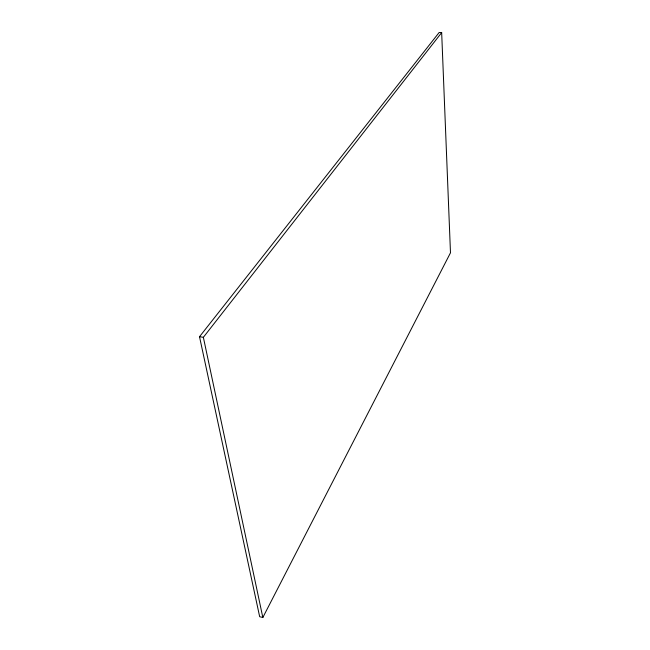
<?xml version="1.0" encoding="UTF-8"?>
<svg xmlns="http://www.w3.org/2000/svg" width="650" height="650" viewBox="0 0 650 650"><rect width="100%" height="100%" fill="white"/><g stroke="black" fill="none" stroke-linecap="round" stroke-linejoin="round"><path stroke-width="0.97" d="M262.836 617.5L450.483 252.801L441.667 32.606L439.156 32.5L199.518 336.708L259.667 616.696L262.836 617.5L203.361 337.317L441.667 32.606M199.518 336.708L203.361 337.317"/></g></svg>
